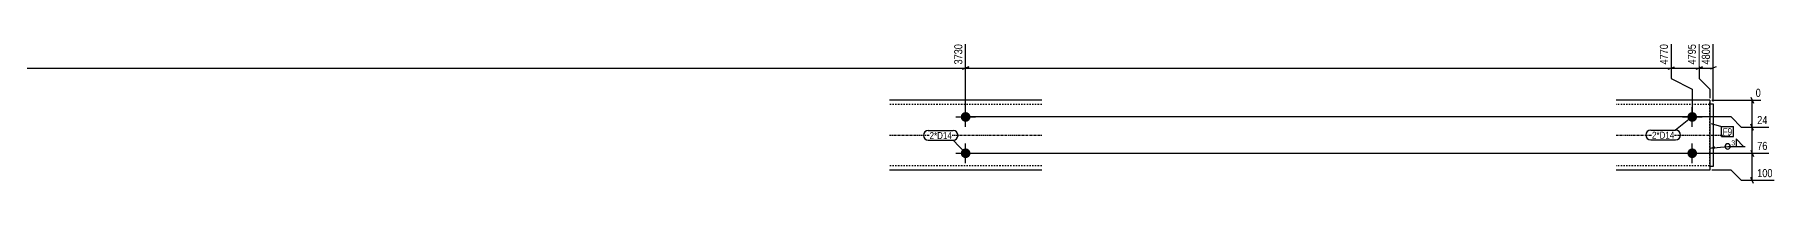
# Model space of a CAD drawing. Header units: millimetres. Extents: x 7 to 26463, y 7 to 887.
# Drawn here: x 2497 to 4986, y 7 to 209 of the extents above; entities that cross this region are included whole.
import ezdxf

# ---------------------------------------------------------------- set-up
doc = ezdxf.new("R2010")
doc.units = ezdxf.units.MM
doc.linetypes.add('DXK_LINE_DOT2', pattern=[3.9198, 1.9599, -1.9599])
doc.linetypes.add('DXK_LINE_DOT3', pattern=[5.9187, 2.979, -0.9799, 0.9799, -0.9799])
for name, color, linetype in [('MÅLSÆTNING', 7, 'Continuous'), ('STÅL', 7, 'Continuous'), ('TEKST', 7, 'Continuous')]:
    doc.layers.add(name, color=color, linetype=linetype)
doc.styles.add('Arial Narrow', font='ARIALN.TTF', dxfattribs={"height": 0.2})

msp = doc.modelspace()

# ---------------------------------------------------------------- hatches: boundary and pattern name
at = {"layer": 'STÅL', "linetype": 'Continuous'}
for points in [[(3828.9, 109.7, -1), (3828.9, 95.7, -1)], [(4868.9, 109.7, -1), (4868.9, 95.7, -1)], [(3828.9, 57.7, -1), (3828.9, 43.7, -1)], [(4868.9, 57.7, -1), (4868.9, 43.7, -1)]]:
    msp.add_hatch(color=96, dxfattribs=at).paths.add_polyline_path(points)
at = {"layer": 'TEKST', "linetype": 'Continuous'}
msp.add_hatch(color=3, dxfattribs=at).paths.add_polyline_path([(4901.6, 57), (4893.9, 58.1), (4901.2, 60.7)])

# ---------------------------------------------------------------- linework, layer by layer
at = {"layer": 'MÅLSÆTNING', "color": 7, "linetype": 'Continuous'}
for p, q in [((3828.9, 105.7), (3828.9, 207.1)), ((3828.9, 105.7), (3828.9, 207.1)), ((4838.9, 207.1), (4838.9, 157.7)), ((4878.9, 207.1), (4878.9, 157.7)), ((4898.9, 124.7), (4898.9, 207.1)), ((3833.4, 174.5), (3824.4, 170.9)), ((3824.4, 170.9), (3833.4, 174.5)), ((4834.4, 170.9), (4843.4, 174.5)), ((4883.4, 174.5), (4874.4, 170.9)), ((4903.4, 174.5), (4894.4, 170.9)), ((1763.9, 172.7), (3828.9, 172.7)), ((3828.9, 172.7), (4838.9, 172.7)), ((4838.9, 157.7), (4868.9, 142.7)), ((4838.9, 157.7), (4868.9, 142.7)), ((4878.9, 157.7), (4893.9, 142.7)), ((4878.9, 157.7), (4893.9, 142.7)), ((4868.9, 142.7), (4868.9, 105.7)), ((4868.9, 142.7), (4868.9, 105.7)), ((4893.9, 142.7), (4893.9, 129.7)), ((4893.9, 142.7), (4893.9, 129.7)), ((4896.9, 126.7), (4967, 126.7)), ((4952.8, 131.2), (4956.4, 122.2)), ((4954.6, 87.7), (4954.6, 126.7)), ((4924.6, 102.7), (3831.9, 102.7)), ((4924.6, 102.7), (3831.9, 102.7)), ((4939.6, 87.7), (4924.6, 102.7)), ((4939.6, 87.7), (4924.6, 102.7)), ((4978.7, 87.7), (4939.6, 87.7)), ((4978.7, 87.7), (4939.6, 87.7)), ((4956.4, 83.2), (4952.8, 92.2)), ((4956.4, 83.2), (4952.8, 92.2)), ((4954.6, 50.7), (4954.6, 87.7)), ((3831.9, 50.7), (4978.7, 50.7)), ((3831.9, 50.7), (4978.7, 50.7)), ((4952.8, 55.2), (4956.4, 46.2)), ((4952.8, 55.2), (4956.4, 46.2)), ((4954.6, 11.7), (4954.6, 50.7)), ((4924.6, 26.7), (4896.9, 26.7)), ((4939.6, 11.7), (4924.6, 26.7)), ((4986, 11.7), (4939.6, 11.7)), ((4956.4, 7.2), (4952.8, 16.2))]:
    msp.add_line(p, q, dxfattribs=at)
at = {"layer": 'STÅL', "color": 2, "linetype": 'Continuous'}
for p, q in [((3937.9, 126.7), (3719.9, 126.7)), ((4893.9, 126.7), (4759.9, 126.7)), ((4893.9, 126.7), (4893.9, 125.8)), ((4893.9, 125.8), (4893.9, 114.7)), ((4893.9, 121.7), (4898.9, 121.7)), ((4893.9, 114.7), (4893.9, 38.7)), ((4898.9, 121.7), (4898.9, 31.7)), ((3937.9, 26.7), (3719.9, 26.7)), ((4893.9, 26.7), (4759.9, 26.7)), ((4893.9, 38.7), (4893.9, 26.7)), ((4898.9, 31.7), (4893.9, 31.7))]:
    msp.add_line(p, q, dxfattribs=at)
at = {"layer": 'STÅL', "color": 7, "linetype": 'DXK_LINE_DOT2'}
for p, q in [((3937.9, 120.7), (3719.9, 120.7)), ((4893.9, 120.7), (4759.9, 120.7)), ((4893.9, 121.7), (4893.9, 123.2)), ((4893.9, 31.7), (4893.9, 121.7)), ((3937.9, 32.7), (3719.9, 32.7)), ((4893.9, 32.7), (4759.9, 32.7))]:
    msp.add_line(p, q, dxfattribs=at)
at = {"layer": 'STÅL', "color": 96, "linetype": 'Continuous'}
for p, q in [((3814.9, 102.7), (3842.9, 102.7)), ((3828.9, 88.7), (3828.9, 116.7)), ((4854.9, 102.7), (4882.9, 102.7)), ((4868.9, 88.7), (4868.9, 116.7)), ((3814.9, 50.7), (3842.9, 50.7)), ((3828.9, 36.7), (3828.9, 64.7)), ((4854.9, 50.7), (4882.9, 50.7)), ((4868.9, 36.7), (4868.9, 64.7))]:
    msp.add_line(p, q, dxfattribs=at)
at = {"layer": 'STÅL', "color": 7, "linetype": 'DXK_LINE_DOT3'}
for p, q in [((3719.9, 76.7), (3937.9, 76.7)), ((4759.9, 76.7), (4923.9, 76.7))]:
    msp.add_line(p, q, dxfattribs=at)

# ---------------------------------------------------------------- next in the draw order: wipeouts: each hides what was drawn before it
at = {"color": 0, "linetype": 'Continuous'}
for points in [[(3826.5, 209.5), (3809.7, 209.5), (3809.7, 175.4), (3826.5, 175.4)], [(4836.5, 209.5), (4819.7, 209.5), (4819.7, 175.4), (4836.5, 175.4)], [(4969.4, 129.1), (4969.4, 145.9), (4957.3, 145.9), (4957.3, 129.1)], [(4978.9, 90.1), (4978.9, 106.9), (4959.5, 106.9), (4959.5, 90.1)], [(4978.9, 53.1), (4978.9, 69.9), (4959.5, 69.9), (4959.5, 53.1)], [(4986.3, 14.1), (4986.3, 30.9), (4959.5, 30.9), (4959.5, 14.1)]]:
    msp.add_wipeout(points, dxfattribs=at).dxf.layer = 'MÅLSÆTNING'
at = {"color": 0}
for points in [[(3809.2, 71), (3809.2, 81.5), (3777.3, 81.5), (3777.3, 71)], [(4843.3, 71.5), (4843.3, 82), (4811.3, 82), (4811.3, 71.5)], [(4930.1, 61.4), (4930.1, 70.1), (4924.3, 70.1), (4924.3, 61.4)]]:
    msp.add_wipeout(points, dxfattribs=at).dxf.layer = 'TEKST'

# ---------------------------------------------------------------- next in the draw order: linework, layer by layer
at = {"layer": 'MÅLSÆTNING', "color": 7, "linetype": 'Continuous'}
for p, q in [((4838.9, 207.1), (4838.9, 157.7)), ((4834.4, 170.9), (4843.4, 174.5)), ((4838.9, 172.7), (4878.9, 172.7))]:
    msp.add_line(p, q, dxfattribs=at)
at = {"layer": 'TEKST', "color": 3, "linetype": 'Continuous'}
for p, q in [((4893.9, 58.1), (4919.7, 60.5)), ((4919.7, 60.5), (4944.5, 60.5)), ((4942.3, 60.5), (4931.6, 71.2)), ((4931.6, 71.2), (4931.6, 60.5)), ((4931.6, 60.5), (4942.3, 60.5))]:
    msp.add_line(p, q, dxfattribs=at)
for start, end in [(90, 270), (270, 90)]:
    msp.add_arc((4919.7, 60.5), 3.75, start, end, dxfattribs=at)

# ---------------------------------------------------------------- next in the draw order: texts
at = {"layer": 'MÅLSÆTNING', "color": 3, "linetype": 'Continuous', "style": 'Arial Narrow'}
for s, p in [('3730', (3824.1, 177.8)), ('4770', (4834.1, 177.8))]:
    msp.add_text(s, height=11.45, rotation=90.0002, dxfattribs=at).set_placement(p)
for s, height, p in [('0', 11.5, (4959.7, 131.5)), ('24', 11.45, (4961.9, 92.5)), ('76', 11.45, (4961.9, 55.5)), ('100', 11.45, (4961.9, 16.5))]:
    msp.add_text(s, height=height, dxfattribs=at).set_placement(p)
at = {"layer": 'TEKST', "color": 3, "style": 'Arial Narrow'}
msp.add_text('3', height=7.16, dxfattribs=at).set_placement((4924.9, 62))

# ---------------------------------------------------------------- next in the draw order: wipeouts: each hides what was drawn before it
at = {"color": 0}
for points in [[(3809.2, 71), (3809.2, 81.5), (3777.3, 81.5), (3777.3, 71)], [(4843.3, 71.5), (4843.3, 82), (4811.3, 82), (4811.3, 71.5)]]:
    msp.add_wipeout(points, dxfattribs=at).dxf.layer = 'TEKST'

# ---------------------------------------------------------------- next in the draw order: linework, layer by layer
at = {"layer": 'TEKST', "color": 7, "linetype": 'Continuous'}
for p, q in [((4868.9, 102.7), (4845.1, 83.8)), ((3775.5, 83.3), (3811, 83.3)), ((4809.5, 83.8), (4845.1, 83.8)), ((3775.5, 69.2), (3811, 69.2)), ((3828.9, 50.7), (3811, 69.2)), ((4809.5, 69.7), (4845.1, 69.7))]:
    msp.add_line(p, q, dxfattribs=at)
for centre, start, end in [((3775.5, 76.3), 90, 270), ((3811, 76.3), 270, 90), ((4809.5, 76.8), 90, 270), ((4845.1, 76.8), 270, 90)]:
    msp.add_arc(centre, 7.05, start, end, dxfattribs=at)

# ---------------------------------------------------------------- next in the draw order: texts
at = {"layer": 'TEKST', "color": 3, "style": 'Arial Narrow'}
for p in [(3777.3, 71), (4811.3, 71.5)]:
    msp.add_text('2*D14', height=10.02, dxfattribs=at).set_placement(p)

# ---------------------------------------------------------------- next in the draw order: wipeouts: each hides what was drawn before it
at = {"color": 0, "linetype": 'Continuous'}
msp.add_wipeout([(4876.5, 209.5), (4859.7, 209.5), (4859.7, 175.4), (4876.5, 175.4)], dxfattribs=at).dxf.layer = 'MÅLSÆTNING'
at = {"color": 0}
msp.add_wipeout([(4926, 76.5), (4926, 87), (4912.6, 87), (4912.6, 76.5)], dxfattribs=at).dxf.layer = 'TEKST'

# ---------------------------------------------------------------- next in the draw order: linework, layer by layer
at = {"layer": 'MÅLSÆTNING', "color": 7, "linetype": 'Continuous'}
for p, q in [((4878.9, 207.1), (4878.9, 157.7)), ((4874.4, 170.9), (4883.4, 174.5)), ((4878.9, 172.7), (4898.9, 172.7))]:
    msp.add_line(p, q, dxfattribs=at)

# ---------------------------------------------------------------- next in the draw order: texts
at = {"layer": 'MÅLSÆTNING', "color": 3, "linetype": 'Continuous', "style": 'Arial Narrow'}
msp.add_text('4795', height=11.45, rotation=90.0002, dxfattribs=at).set_placement((4874.1, 177.8))

# ---------------------------------------------------------------- next in the draw order: wipeouts: each hides what was drawn before it
at = {"color": 0}
msp.add_wipeout([(4926, 76.5), (4926, 87), (4912.6, 87), (4912.6, 76.5)], dxfattribs=at).dxf.layer = 'TEKST'

# ---------------------------------------------------------------- next in the draw order: linework, layer by layer
at = {"layer": 'TEKST', "color": 7, "linetype": 'Continuous'}
for p, q in [((4896.2, 93.5), (4910.8, 88.8)), ((4910.8, 88.8), (4927.8, 88.8)), ((4910.8, 74.7), (4910.8, 88.8)), ((4910.8, 74.7), (4927.8, 74.7)), ((4927.8, 74.7), (4927.8, 88.8))]:
    msp.add_line(p, q, dxfattribs=at)

# ---------------------------------------------------------------- next in the draw order: texts
at = {"layer": 'TEKST', "color": 3, "style": 'Arial Narrow'}
msp.add_text('F9', height=10.02, dxfattribs=at).set_placement((4912.6, 76.5))

# ---------------------------------------------------------------- next in the draw order: wipeouts: each hides what was drawn before it
at = {"color": 0, "linetype": 'Continuous'}
msp.add_wipeout([(4896.5, 209.5), (4879.7, 209.5), (4879.7, 175.4), (4896.5, 175.4)], dxfattribs=at).dxf.layer = 'MÅLSÆTNING'

# ---------------------------------------------------------------- next in the draw order: texts
at = {"layer": 'MÅLSÆTNING', "color": 3, "linetype": 'Continuous', "style": 'Arial Narrow'}
msp.add_text('4800', height=11.45, rotation=90.0002, dxfattribs=at).set_placement((4894.1, 177.8))

doc.saveas('drawing.dxf')
